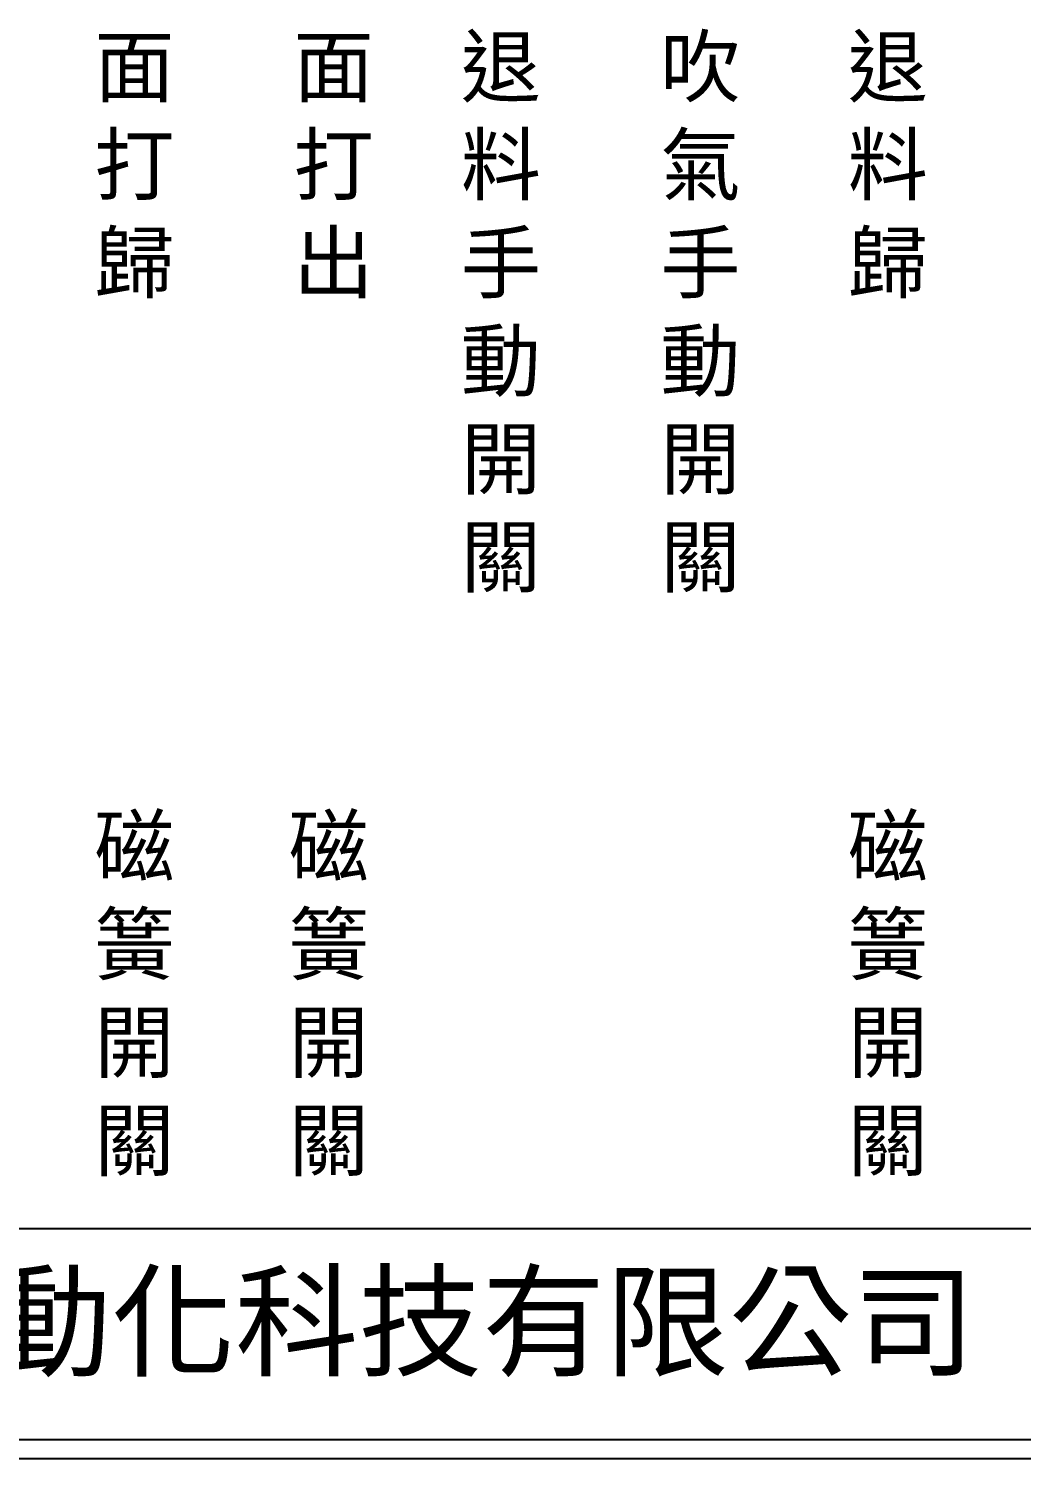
# Model space of a CAD drawing. Extents: x 325 to 612, y 3 to 207.
# Drawn here: x 391.2 to 457, y 3 to 97.8 of the extents above; entities that cross this region are included whole.
import ezdxf

# ---------------------------------------------------------------- set-up
doc = ezdxf.new("R2010")
doc.units = 0
doc.layers.add('圖框層', color=7, linetype='CONTINUOUS')
doc.layers.add('標尺寸層', color=3, linetype='CONTINUOUS')
doc.styles.add('CNS', font='romanc.shx', dxfattribs={"bigfont": 'chineset.shx'})
doc.styles.add('STSL', font='KAIU.TTF')

msp = doc.modelspace()

# ---------------------------------------------------------------- linework, layer by layer
at = {"layer": '圖框層', "color": 7}
for p, q in [((326.569, 18.25), (611.07, 18.25)), ((326.569, 4.25), (611.07, 4.25)), ((325.319, 3), (612.319, 3))]:
    msp.add_line(p, q, dxfattribs=at)

# ---------------------------------------------------------------- texts
at = {"layer": '圖框層', "color": 4, "style": 'STSL'}
msp.add_text('泓陞自動化科技有限公司', height=6, dxfattribs=at).set_placement((363.923, 9.076))
at = {"layer": '標尺寸層', "color": 7, "char_height": 3.9, "width": 4.96081, "attachment_point": 1, "style": 'CNS'}
for s, insert in [('{\\fDFKai-SB|b0|i0|c136|p65;退料手動開關}', (419.809, 97.234)), ('{\\fDFKai-SB|b0|i0|c136|p65;吹氣手動開關}', (433.039, 97.234)), ('{\\fDFKai-SB|b0|i0|c136|p65;退料歸}', (445.467, 97.234)), ('{\\fDFKai-SB|b0|i0|c136|p65;面打歸}', (395.508, 97.234)), ('{\\fDFKai-SB|b0|i0|c136|p65;面打出}', (408.714, 97.234)), ('{\\fDFKai-SB|b0|i0|c136|p65;磁簧開關}', (395.508, 45.547)), ('{\\fDFKai-SB|b0|i0|c136|p65;磁簧開關}', (408.393, 45.547)), ('{\\fDFKai-SB|b0|i0|c136|p65;磁簧開關}', (445.467, 45.547))]:
    msp.add_mtext(s, dxfattribs=dict(at, insert=insert))

doc.saveas('drawing.dxf')
